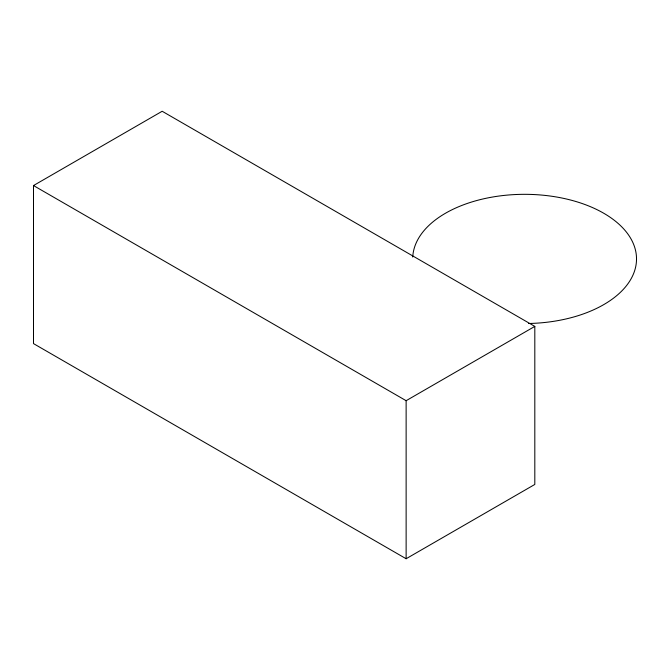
<?xml version="1.0" encoding="UTF-8"?>
<svg xmlns="http://www.w3.org/2000/svg" width="670" height="670" viewBox="0 0 670 670"><rect width="100%" height="100%" fill="white"/><g stroke="black" fill="none" stroke-linecap="round" stroke-linejoin="round"><path stroke-width="1" d="M33.5 185.556L162.173 111.262L534.811 326.399L534.811 484.444L406.129 558.738L33.5 343.601L33.5 185.556L406.129 400.694L534.811 326.399M406.129 400.694L406.129 558.738M412.745 257.029A111.907 64.613 0 0 1 525.498 194.325A111.907 64.613 0 0 1 636.508 258.059A111.907 64.613 0 0 1 528.521 323.501"/></g></svg>
